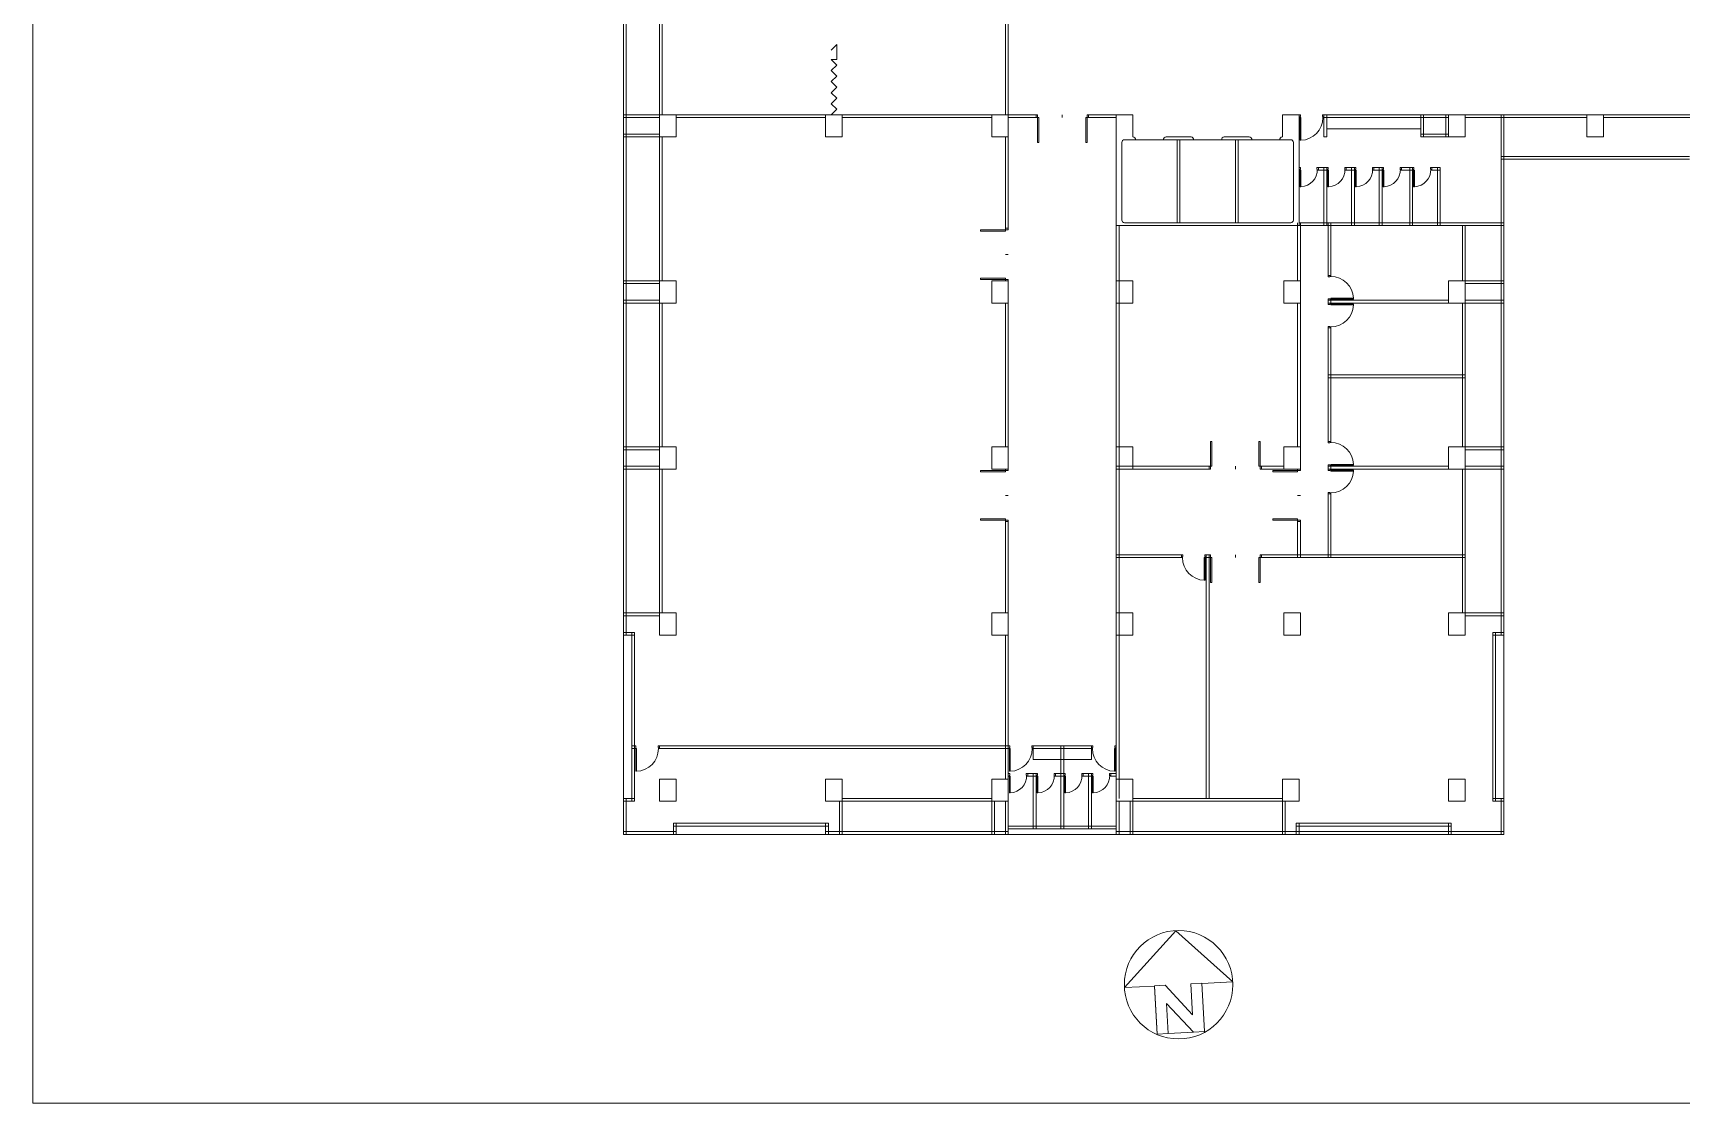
# Model space of a CAD drawing. Header units: metres. Extents: x 452 to 570, y 372 to 454.
# Drawn here: x 451.6 to 511.2, y 372.2 to 410.8 of the extents above; entities that cross this region are included whole.
import ezdxf

# ---------------------------------------------------------------- set-up
doc = ezdxf.new("R2010")
doc.units = ezdxf.units.M
doc.header["$MEASUREMENT"] = 0
doc.layers.add('BODR', color=13, linetype='Continuous')
doc.layers.add('DOOR', color=7, linetype='Continuous')

msp = doc.modelspace()

# ---------------------------------------------------------------- linework, layer by layer
at = {"color": 8, "linetype": 'ByBlock', "lineweight": 5}
for p, q in [((472.951, 430.06), (472.951, 389.86)), ((473.051, 430.06), (473.051, 389.86)), ((474.251, 412.06), (474.251, 407.86)), ((474.351, 412.06), (474.351, 407.86)), ((486.751, 412.06), (486.751, 407.86)), ((486.851, 412.06), (486.851, 407.86)), ((480.451, 410.198), (480.651, 410.398)), ((480.651, 409.86), (480.651, 410.398)), ((480.451, 409.86), (480.651, 409.86)), ((480.651, 409.66), (480.451, 409.86)), ((480.451, 409.46), (480.651, 409.66)), ((480.651, 409.26), (480.451, 409.46)), ((480.451, 409.06), (480.651, 409.26)), ((480.651, 408.86), (480.451, 409.06)), ((480.451, 408.66), (480.651, 408.86)), ((480.651, 408.46), (480.451, 408.66)), ((480.451, 408.26), (480.651, 408.46)), ((472.951, 407.06), (472.951, 407.86)), ((474.351, 407.86), (472.951, 407.86)), ((473.051, 407.06), (473.051, 407.86)), ((474.251, 407.86), (474.251, 395.86)), ((474.251, 407.06), (474.251, 407.86)), ((474.251, 407.86), (474.851, 407.86)), ((474.351, 407.86), (487.851, 407.86)), ((474.851, 407.86), (474.851, 407.06)), ((480.251, 407.06), (480.251, 407.86)), ((480.251, 407.86), (480.851, 407.86)), ((480.651, 408.06), (480.451, 408.26)), ((480.651, 408.06), (480.451, 407.86)), ((480.451, 407.86), (480.651, 407.86)), ((480.851, 407.86), (480.851, 407.06)), ((486.251, 407.06), (486.251, 407.86)), ((486.251, 407.86), (486.851, 407.86)), ((486.851, 407.86), (486.851, 403.71)), ((486.851, 407.86), (486.851, 407.06)), ((488.801, 407.76), (488.801, 407.86)), ((488.801, 407.86), (488.801, 407.76)), ((489.751, 407.86), (491.351, 407.86)), ((490.751, 407.06), (490.751, 407.86)), ((490.751, 407.86), (491.351, 407.86)), ((490.751, 407.86), (490.751, 403.86)), ((491.351, 407.86), (491.351, 407.06)), ((496.751, 407.06), (496.751, 407.86)), ((496.751, 407.86), (497.351, 407.86)), ((496.751, 407.86), (497.401, 407.86)), ((497.351, 407.86), (497.351, 407.06)), ((497.351, 407.86), (497.351, 403.86)), ((498.251, 407.86), (503.351, 407.86)), ((498.351, 407.06), (498.351, 407.86)), ((501.751, 407.06), (501.751, 407.86)), ((501.851, 407.06), (501.851, 407.86)), ((502.651, 407.86), (502.651, 407.06)), ((502.751, 407.86), (502.751, 407.06)), ((502.751, 407.06), (502.751, 407.86)), ((502.751, 407.86), (503.351, 407.86)), ((507.751, 407.86), (503.351, 407.86)), ((503.351, 407.86), (503.351, 407.06)), ((504.651, 403.86), (504.651, 407.86)), ((504.751, 403.86), (504.751, 407.86)), ((507.751, 407.06), (507.751, 407.86)), ((507.751, 407.86), (508.351, 407.86)), ((512.751, 407.86), (508.351, 407.86)), ((508.351, 407.86), (508.351, 407.06)), ((474.251, 407.76), (472.951, 407.76)), ((474.851, 407.76), (480.251, 407.76)), ((480.851, 407.76), (486.251, 407.76)), ((486.851, 407.76), (487.851, 407.76)), ((487.901, 407.76), (487.901, 406.86)), ((487.951, 407.76), (487.901, 407.76)), ((487.951, 406.86), (487.951, 407.76)), ((489.651, 406.86), (489.651, 407.76)), ((489.651, 407.76), (489.701, 407.76)), ((489.701, 407.76), (489.701, 406.86)), ((489.751, 407.76), (490.751, 407.76)), ((497.351, 407.76), (497.391, 407.76)), ((498.211, 407.76), (502.751, 407.76)), ((498.251, 407.76), (498.251, 407.06)), ((498.351, 407.36), (501.751, 407.36)), ((507.751, 407.76), (503.351, 407.76)), ((512.751, 407.76), (508.351, 407.76)), ((474.251, 407.16), (472.951, 407.16)), ((474.351, 407.06), (472.951, 407.06)), ((474.851, 407.06), (474.251, 407.06)), ((474.351, 407.06), (474.351, 401.86)), ((480.851, 407.06), (480.251, 407.06)), ((486.851, 407.06), (486.251, 407.06)), ((486.751, 407.06), (486.751, 403.71)), ((487.901, 406.86), (487.951, 406.86)), ((489.701, 406.86), (489.651, 406.86)), ((490.951, 406.86), (490.951, 404.06)), ((491.051, 406.96), (491.451, 406.96)), ((491.451, 406.96), (491.451, 406.96)), ((491.451, 406.96), (496.651, 406.96)), ((492.451, 406.96), (493.551, 406.96)), ((492.451, 406.96), (492.451, 406.96)), ((492.551, 407.06), (493.451, 407.06)), ((492.951, 406.96), (492.951, 403.96)), ((493.051, 406.96), (493.051, 403.96)), ((493.551, 406.96), (493.551, 406.96)), ((494.551, 406.96), (495.651, 406.96)), ((494.551, 406.96), (494.551, 406.96)), ((494.651, 407.06), (495.551, 407.06)), ((495.051, 406.96), (495.051, 403.96)), ((495.151, 406.96), (495.151, 403.96)), ((495.651, 406.96), (495.651, 406.96)), ((496.651, 406.96), (497.051, 406.96)), ((496.651, 406.96), (496.651, 406.96)), ((497.151, 406.86), (497.151, 404.06)), ((498.251, 407.06), (498.351, 407.06)), ((502.751, 407.16), (501.751, 407.16)), ((502.751, 407.06), (501.751, 407.06)), ((503.351, 407.06), (502.751, 407.06)), ((508.351, 407.06), (507.751, 407.06)), ((511.451, 406.36), (504.651, 406.36)), ((511.451, 406.26), (504.651, 406.26)), ((497.351, 405.96), (497.351, 403.86)), ((498.001, 405.96), (498.401, 405.96)), ((498.011, 405.86), (498.391, 405.86)), ((498.251, 405.96), (498.401, 405.96)), ((498.251, 403.86), (498.251, 405.96)), ((498.251, 405.86), (498.391, 405.86)), ((498.351, 403.86), (498.351, 405.96)), ((499.001, 405.96), (499.401, 405.96)), ((499.011, 405.86), (499.391, 405.86)), ((499.251, 405.96), (499.401, 405.96)), ((499.251, 403.86), (499.251, 405.96)), ((499.251, 405.86), (499.391, 405.86)), ((499.351, 403.86), (499.351, 405.96)), ((500.001, 405.96), (500.401, 405.96)), ((500.011, 405.86), (500.391, 405.86)), ((500.251, 405.96), (500.251, 403.86)), ((500.351, 405.96), (500.351, 403.86)), ((501.001, 405.96), (501.501, 405.96)), ((501.011, 405.86), (501.491, 405.86)), ((501.351, 405.96), (501.351, 403.86)), ((501.451, 405.96), (501.451, 403.86)), ((502.101, 405.96), (502.451, 405.96)), ((502.111, 405.86), (502.451, 405.86)), ((502.351, 405.96), (502.351, 403.86)), ((502.451, 405.96), (502.451, 403.86)), ((486.751, 403.71), (485.851, 403.71)), ((485.851, 403.71), (485.851, 403.66)), ((485.851, 403.66), (486.751, 403.66)), ((486.751, 403.66), (486.751, 403.71)), ((490.751, 403.86), (503.351, 403.86)), ((490.751, 403.86), (490.751, 383.16)), ((490.851, 403.86), (490.851, 383.16)), ((491.051, 403.96), (497.051, 403.96)), ((497.301, 401.86), (497.301, 403.96)), ((497.351, 403.96), (503.351, 403.96)), ((497.401, 395.06), (497.401, 403.96)), ((498.401, 402.01), (498.401, 403.96)), ((498.501, 402.02), (498.501, 403.96)), ((503.251, 401.86), (503.251, 403.86)), ((503.351, 403.96), (504.751, 403.96)), ((503.351, 389.86), (503.351, 403.86)), ((503.351, 403.86), (504.751, 403.86)), ((504.651, 389.86), (504.651, 403.86)), ((504.751, 389.86), (504.751, 403.86)), ((486.851, 402.81), (486.751, 402.81)), ((472.951, 401.06), (472.951, 401.86)), ((474.351, 401.86), (472.951, 401.86)), ((473.051, 401.06), (473.051, 401.86)), ((474.251, 401.06), (474.251, 401.86)), ((474.251, 401.86), (474.851, 401.86)), ((474.851, 401.86), (474.851, 401.06)), ((485.851, 401.91), (485.851, 401.96)), ((485.851, 401.96), (486.751, 401.96)), ((486.751, 401.91), (485.851, 401.91)), ((486.251, 401.06), (486.251, 401.86)), ((486.251, 401.86), (486.851, 401.86)), ((486.751, 401.96), (486.751, 401.91)), ((486.751, 401.91), (486.751, 401.86)), ((486.851, 401.91), (486.851, 395.01)), ((486.851, 401.86), (486.851, 401.06)), ((490.751, 401.06), (490.751, 401.86)), ((490.751, 401.86), (491.351, 401.86)), ((491.351, 401.86), (491.351, 401.06)), ((496.801, 401.06), (496.801, 401.86)), ((496.801, 401.86), (497.401, 401.86)), ((497.401, 401.86), (497.401, 401.06)), ((502.751, 401.06), (502.751, 401.86)), ((502.751, 401.86), (503.351, 401.86)), ((503.351, 401.86), (504.751, 401.86)), ((503.351, 401.86), (503.351, 401.06)), ((504.651, 401.06), (504.651, 401.86)), ((504.751, 401.06), (504.751, 401.86)), ((474.251, 401.76), (472.951, 401.76)), ((504.751, 401.76), (503.351, 401.76)), ((474.251, 401.16), (472.951, 401.16)), ((474.351, 401.06), (472.951, 401.06)), ((474.851, 401.06), (474.251, 401.06)), ((474.351, 401.06), (474.351, 395.86)), ((486.851, 401.06), (486.251, 401.06)), ((486.751, 401.06), (486.751, 395.86)), ((491.351, 401.06), (490.751, 401.06)), ((497.401, 401.06), (496.801, 401.06)), ((497.301, 395.86), (497.301, 401.06)), ((498.401, 401.01), (498.401, 401.21)), ((502.751, 401.16), (498.401, 401.16)), ((503.251, 401.06), (498.401, 401.06)), ((498.501, 401.02), (498.501, 401.2)), ((503.351, 401.06), (502.751, 401.06)), ((503.251, 395.86), (503.251, 401.06)), ((503.351, 401.16), (504.751, 401.16)), ((503.351, 401.06), (504.751, 401.06)), ((498.401, 396.01), (498.401, 400.21)), ((498.501, 396.02), (498.501, 400.2)), ((503.351, 398.46), (498.401, 398.46)), ((503.351, 398.36), (498.401, 398.36)), ((494.151, 395.16), (494.151, 396.06)), ((494.151, 396.06), (494.201, 396.06)), ((494.201, 396.06), (494.201, 395.16)), ((495.951, 396.06), (495.901, 396.06)), ((495.901, 396.06), (495.901, 395.16)), ((495.951, 395.16), (495.951, 396.06)), ((472.951, 395.06), (472.951, 395.86)), ((474.351, 395.86), (472.951, 395.86)), ((474.251, 395.76), (472.951, 395.76)), ((473.051, 395.06), (473.051, 395.86)), ((474.251, 395.06), (474.251, 395.86)), ((474.251, 395.86), (474.851, 395.86)), ((474.851, 395.86), (474.851, 395.06)), ((486.251, 395.06), (486.251, 395.86)), ((486.251, 395.86), (486.851, 395.86)), ((486.851, 395.86), (486.851, 395.06)), ((490.751, 395.06), (490.751, 395.86)), ((490.751, 395.86), (491.351, 395.86)), ((491.351, 395.86), (491.351, 395.06)), ((496.801, 395.06), (496.801, 395.86)), ((496.801, 395.86), (497.401, 395.86)), ((497.401, 395.86), (497.401, 395.06)), ((502.751, 395.06), (502.751, 395.86)), ((502.751, 395.86), (503.351, 395.86)), ((503.351, 395.86), (504.751, 395.86)), ((503.351, 395.86), (503.351, 395.06)), ((504.751, 395.76), (503.351, 395.76)), ((504.651, 395.06), (504.651, 395.86)), ((504.751, 395.06), (504.751, 395.86)), ((474.251, 395.16), (472.951, 395.16)), ((474.351, 395.06), (472.951, 395.06)), ((474.251, 395.06), (474.251, 389.06)), ((474.851, 395.06), (474.251, 395.06)), ((474.351, 395.06), (474.351, 389.86)), ((486.751, 395.01), (485.851, 395.01)), ((485.851, 395.01), (485.851, 394.96)), ((485.851, 394.96), (486.751, 394.96)), ((486.851, 395.06), (486.251, 395.06)), ((486.751, 395.06), (486.751, 395.01)), ((486.751, 394.96), (486.751, 395.01)), ((490.751, 395.16), (494.101, 395.16)), ((490.751, 395.06), (494.101, 395.06)), ((491.351, 395.06), (490.751, 395.06)), ((494.201, 395.16), (494.151, 395.16)), ((495.051, 395.06), (495.051, 395.16)), ((495.901, 395.16), (495.951, 395.16)), ((495.951, 395.16), (496.801, 395.16)), ((495.951, 395.06), (497.401, 395.06)), ((497.301, 395.01), (496.401, 395.01)), ((496.401, 395.01), (496.401, 394.96)), ((496.401, 394.96), (497.301, 394.96)), ((497.401, 395.06), (496.801, 395.06)), ((497.301, 395.06), (497.301, 395.01)), ((497.301, 394.96), (497.301, 395.01)), ((497.401, 395.06), (497.401, 395.01)), ((498.401, 395.01), (498.401, 395.21)), ((502.751, 395.16), (498.401, 395.16)), ((502.751, 395.06), (498.401, 395.06)), ((498.501, 395.02), (498.501, 395.2)), ((503.351, 395.06), (502.751, 395.06)), ((503.251, 389.86), (503.251, 395.06)), ((503.351, 395.16), (504.751, 395.16)), ((503.351, 395.06), (504.751, 395.06)), ((498.401, 391.86), (498.401, 394.21)), ((498.501, 391.86), (498.501, 394.2)), ((486.851, 394.11), (486.751, 394.11)), ((497.401, 394.11), (497.301, 394.11)), ((485.851, 393.21), (485.851, 393.26)), ((485.851, 393.26), (486.751, 393.26)), ((486.751, 393.21), (485.851, 393.21)), ((486.751, 393.26), (486.751, 393.21)), ((486.751, 393.21), (486.751, 389.86)), ((486.851, 393.21), (486.851, 383.86)), ((496.401, 393.21), (496.401, 393.26)), ((496.401, 393.26), (497.301, 393.26)), ((497.301, 393.21), (496.401, 393.21)), ((497.301, 393.26), (497.301, 393.21)), ((497.301, 393.21), (497.301, 391.86)), ((497.401, 393.21), (497.401, 391.86)), ((490.751, 391.96), (493.151, 391.96)), ((490.751, 391.86), (493.141, 391.86)), ((493.951, 391.96), (494.151, 391.96)), ((493.961, 391.86), (494.151, 391.86)), ((494.001, 383.16), (494.001, 391.96)), ((494.101, 383.16), (494.101, 391.96)), ((494.151, 391.86), (494.151, 390.96)), ((494.201, 391.86), (494.151, 391.86)), ((494.201, 390.96), (494.201, 391.86)), ((495.051, 391.96), (495.051, 391.86)), ((495.901, 390.96), (495.901, 391.86)), ((495.901, 391.86), (495.951, 391.86)), ((495.951, 391.96), (503.351, 391.96)), ((495.951, 391.86), (503.351, 391.86)), ((495.951, 391.86), (495.951, 390.96)), ((494.151, 390.96), (494.201, 390.96)), ((495.951, 390.96), (495.901, 390.96)), ((490.751, 390.532), (490.751, 388.332)), ((472.951, 389.86), (472.951, 381.86)), ((472.951, 389.86), (474.451, 389.86)), ((472.951, 389.76), (474.251, 389.76)), ((473.051, 389.86), (473.051, 389.06)), ((474.251, 389.06), (474.251, 389.86)), ((474.251, 389.86), (474.851, 389.86)), ((474.851, 389.86), (474.851, 389.06)), ((486.251, 389.06), (486.251, 389.86)), ((486.251, 389.86), (486.851, 389.86)), ((486.851, 389.86), (486.851, 389.06)), ((490.751, 389.06), (490.751, 389.86)), ((490.751, 389.86), (491.351, 389.86)), ((491.351, 389.86), (491.351, 389.06)), ((496.801, 389.06), (496.801, 389.86)), ((496.801, 389.86), (497.401, 389.86)), ((497.401, 389.86), (497.401, 389.06)), ((502.751, 389.06), (502.751, 389.86)), ((502.751, 389.86), (503.351, 389.86)), ((504.751, 389.86), (503.351, 389.86)), ((503.351, 389.86), (503.351, 389.06)), ((504.751, 389.76), (503.351, 389.76)), ((504.651, 389.86), (504.651, 389.06)), ((504.751, 389.86), (504.751, 381.86)), ((473.351, 389.16), (472.951, 389.16)), ((473.351, 389.06), (472.951, 389.06)), ((473.251, 389.16), (473.251, 383.06)), ((473.351, 389.16), (473.351, 383.06)), ((474.851, 389.06), (474.251, 389.06)), ((486.851, 389.06), (486.251, 389.06)), ((486.751, 389.06), (486.751, 383.86)), ((491.351, 389.06), (490.751, 389.06)), ((497.401, 389.06), (496.801, 389.06)), ((503.351, 389.06), (502.751, 389.06)), ((504.351, 389.16), (504.351, 383.06)), ((504.351, 389.16), (504.751, 389.16)), ((504.351, 389.06), (504.751, 389.06)), ((504.451, 389.16), (504.451, 383.06)), ((473.251, 385.06), (473.401, 385.06)), ((473.251, 384.96), (473.391, 384.96)), ((474.201, 385.06), (486.851, 385.06)), ((474.211, 384.96), (486.851, 384.96)), ((489.901, 385.06), (487.701, 385.06)), ((489.891, 384.96), (487.711, 384.96)), ((487.751, 385.06), (487.751, 384.56)), ((488.751, 385.06), (488.751, 382.06)), ((488.851, 385.06), (488.851, 382.06)), ((489.851, 385.06), (489.851, 384.56)), ((487.901, 384.06), (487.501, 384.06)), ((489.851, 384.56), (487.751, 384.56)), ((487.751, 382.06), (487.751, 384.06)), ((487.851, 382.06), (487.851, 384.06)), ((488.901, 384.06), (488.501, 384.06)), ((489.901, 384.06), (489.501, 384.06)), ((489.751, 382.06), (489.751, 384.06)), ((489.851, 382.06), (489.851, 384.06)), ((490.751, 384.06), (490.501, 384.06)), ((474.251, 383.06), (474.251, 383.86)), ((474.251, 383.86), (474.851, 383.86)), ((474.851, 383.86), (474.851, 383.06)), ((480.251, 383.06), (480.251, 383.86)), ((480.251, 383.86), (480.851, 383.86)), ((480.851, 383.86), (480.851, 383.06)), ((486.251, 383.06), (486.251, 383.86)), ((486.251, 383.86), (486.851, 383.86)), ((486.851, 383.86), (486.851, 383.06)), ((487.891, 383.96), (487.511, 383.96)), ((488.891, 383.96), (488.511, 383.96)), ((489.891, 383.96), (489.511, 383.96)), ((490.751, 383.96), (490.511, 383.96)), ((490.751, 383.06), (490.751, 383.86)), ((490.751, 383.86), (491.351, 383.86)), ((491.351, 383.86), (491.351, 383.06)), ((496.751, 383.06), (496.751, 383.86)), ((496.751, 383.86), (497.351, 383.86)), ((496.751, 383.06), (496.751, 383.86)), ((496.751, 383.86), (497.351, 383.86)), ((497.351, 383.86), (497.351, 383.06)), ((497.351, 383.86), (497.351, 383.06)), ((502.751, 383.06), (502.751, 383.86)), ((502.751, 383.86), (503.351, 383.86)), ((503.351, 383.86), (503.351, 383.06)), ((473.351, 383.16), (472.951, 383.16)), ((473.351, 383.06), (472.951, 383.06)), ((473.051, 383.16), (473.051, 381.86)), ((474.851, 383.06), (474.251, 383.06)), ((480.851, 383.06), (480.251, 383.06)), ((480.751, 383.06), (480.751, 381.86)), ((480.851, 383.16), (486.251, 383.16)), ((480.851, 383.06), (480.851, 381.86)), ((480.851, 383.06), (486.251, 383.06)), ((486.251, 383.06), (486.251, 381.86)), ((486.851, 383.06), (486.251, 383.06)), ((486.351, 383.06), (486.351, 381.86)), ((486.751, 383.06), (486.751, 381.86)), ((486.851, 383.06), (486.851, 381.86)), ((490.751, 383.06), (490.751, 381.86)), ((491.351, 383.06), (490.751, 383.06)), ((490.851, 383.06), (490.851, 381.86)), ((491.251, 383.06), (491.251, 381.86)), ((491.351, 383.16), (496.751, 383.16)), ((491.351, 383.06), (497.351, 383.06)), ((491.351, 383.06), (491.351, 381.86)), ((491.351, 383.06), (497.351, 383.06)), ((496.751, 383.06), (496.751, 381.86)), ((497.351, 383.06), (496.751, 383.06)), ((497.351, 383.06), (496.751, 383.06)), ((496.851, 383.06), (496.851, 381.86)), ((503.351, 383.06), (502.751, 383.06)), ((504.351, 383.16), (504.751, 383.16)), ((504.351, 383.06), (504.751, 383.06)), ((504.651, 383.16), (504.651, 381.86)), ((480.351, 382.26), (474.751, 382.26)), ((474.751, 382.26), (474.751, 381.86)), ((474.851, 382.26), (474.851, 381.86)), ((480.251, 382.26), (480.251, 381.86)), ((480.351, 382.26), (480.351, 381.86)), ((497.251, 382.26), (502.851, 382.26)), ((497.251, 382.26), (497.251, 381.86)), ((497.351, 382.26), (497.351, 381.86)), ((502.751, 382.26), (502.751, 381.86)), ((502.851, 382.26), (502.851, 381.86)), ((474.851, 381.96), (472.951, 381.96)), ((480.851, 381.86), (472.951, 381.86)), ((480.351, 382.16), (474.751, 382.16)), ((480.851, 381.96), (480.251, 381.96)), ((480.851, 381.96), (486.851, 381.96)), ((480.851, 381.86), (504.751, 381.86)), ((486.851, 381.96), (486.251, 381.96)), ((486.851, 381.86), (486.251, 381.86)), ((486.851, 382.16), (490.751, 382.16)), ((490.751, 382.16), (486.851, 382.16)), ((486.851, 382.06), (490.751, 382.06)), ((490.751, 382.06), (486.851, 382.06)), ((486.851, 381.86), (490.751, 381.86)), ((491.351, 381.96), (490.751, 381.96)), ((490.751, 381.96), (504.751, 381.96)), ((491.351, 381.86), (490.751, 381.86)), ((496.751, 381.96), (497.351, 381.96)), ((496.751, 381.86), (504.751, 381.86)), ((497.251, 382.16), (502.851, 382.16)), ((502.751, 381.96), (504.751, 381.96)), ((492.901, 378.38), (491.045, 376.323)), ((494.957, 376.534), (492.901, 378.38)), ((492.132, 376.381), (491.045, 376.323)), ((492.515, 376.406), (492.131, 376.386)), ((492.131, 376.386), (492.226, 374.643)), ((492.226, 374.643), (492.132, 376.369)), ((493.508, 375.338), (492.515, 376.406)), ((493.448, 376.457), (493.842, 376.478)), ((493.508, 375.338), (493.448, 376.457)), ((493.842, 376.474), (494.957, 376.534)), ((493.936, 374.736), (493.842, 376.478)), ((492.563, 375.747), (492.621, 374.665)), ((492.563, 375.747), (493.541, 374.715)), ((492.621, 374.665), (492.226, 374.643)), ((492.621, 374.665), (493.541, 374.715)), ((493.541, 374.715), (493.936, 374.736))]:
    msp.add_line(p, q, dxfattribs=at)
for points in [[(487.851, 407.76), (487.901, 407.76), (487.901, 407.86), (487.851, 407.86)], [(489.751, 407.76), (489.701, 407.76), (489.701, 407.86), (489.751, 407.86)], [(497.391, 405.26), (497.421, 405.26), (497.421, 405.86), (497.391, 405.86)], [(498.391, 405.26), (498.421, 405.26), (498.421, 405.86), (498.391, 405.86)], [(499.391, 405.26), (499.421, 405.26), (499.421, 405.86), (499.391, 405.86)], [(500.391, 405.26), (500.421, 405.26), (500.421, 405.86), (500.391, 405.86)], [(501.491, 405.26), (501.521, 405.26), (501.521, 405.86), (501.491, 405.86)], [(486.751, 403.76), (486.751, 403.71), (486.851, 403.71), (486.851, 403.76)], [(486.751, 401.86), (486.751, 401.91), (486.851, 401.91), (486.851, 401.86)], [(486.751, 395.06), (486.751, 395.01), (486.851, 395.01), (486.851, 395.06)], [(494.101, 395.16), (494.151, 395.16), (494.151, 395.06), (494.101, 395.06)], [(496.001, 395.16), (495.951, 395.16), (495.951, 395.06), (496.001, 395.06)], [(497.301, 395.06), (497.301, 395.01), (497.401, 395.01), (497.401, 395.06)], [(486.751, 393.16), (486.751, 393.21), (486.851, 393.21), (486.851, 393.16)], [(497.301, 393.16), (497.301, 393.21), (497.401, 393.21), (497.401, 393.16)], [(494.101, 391.86), (494.151, 391.86), (494.151, 391.96), (494.101, 391.96)], [(496.001, 391.86), (495.951, 391.86), (495.951, 391.96), (496.001, 391.96)], [(486.891, 383.36), (486.921, 383.36), (486.921, 383.96), (486.891, 383.96)], [(487.891, 383.36), (487.921, 383.36), (487.921, 383.96), (487.891, 383.96)], [(488.891, 383.36), (488.921, 383.36), (488.921, 383.96), (488.891, 383.96)], [(489.891, 383.36), (489.921, 383.36), (489.921, 383.96), (489.891, 383.96)]]:
    msp.add_lwpolyline(points, close=True, dxfattribs=at)
msp.add_circle((493.001, 376.428), 1.959, dxfattribs=at)
for centre, radius, start, end in [((491.051, 406.86), 0.1, 90, 180), ((491.351, 406.96), 0.1, 0, 90), ((492.551, 406.96), 0.1, 90, 180), ((493.451, 406.96), 0.1, 0, 90), ((494.651, 406.96), 0.1, 90, 180), ((495.551, 406.96), 0.1, 0, 90), ((496.751, 406.96), 0.1, 90, 180), ((497.051, 406.86), 0.1, 0, 90), ((497.391, 405.88), 0.621, 272.80928, 1.84635), ((498.391, 405.88), 0.621, 272.80928, 1.84635), ((499.391, 405.88), 0.621, 272.80928, 1.84635), ((500.391, 405.88), 0.621, 272.80928, 1.84635), ((501.491, 405.88), 0.621, 272.80928, 1.84635), ((491.051, 404.06), 0.1, 180, 270), ((497.051, 404.06), 0.1, 270, 0), ((486.891, 383.98), 0.621, 272.80928, 1.84635), ((487.891, 383.98), 0.621, 272.80928, 1.84635), ((488.891, 383.98), 0.621, 272.80928, 1.84635), ((489.891, 383.98), 0.621, 272.80928, 1.84635)]:
    msp.add_arc(centre, radius, start, end, dxfattribs=at)
at = {"layer": 'BODR', "color": 8, "linetype": 'ByBlock', "lineweight": 5}
msp.add_lwpolyline([(451.617, 372.152), (570.417, 372.152), (570.417, 454.052), (451.617, 454.052)], close=True, dxfattribs=at)
at = {"layer": 'DOOR', "color": 8, "linetype": 'ByBlock', "lineweight": 5}
for points in [[(497.391, 407.76), (497.351, 407.76), (497.351, 407.86), (497.401, 407.86), (497.401, 407.8), (497.391, 407.8)], [(498.201, 407.81), (498.201, 407.8), (498.211, 407.8), (498.211, 407.76), (498.251, 407.76), (498.251, 407.86), (498.201, 407.86), (498.201, 407.8)], [(497.391, 406.94), (497.421, 406.94), (497.421, 407.76), (497.391, 407.76)], [(497.391, 405.86), (497.351, 405.86), (497.351, 405.96), (497.401, 405.96), (497.401, 405.9), (497.391, 405.9)], [(498.001, 405.91), (498.001, 405.9), (498.011, 405.9), (498.011, 405.86), (498.051, 405.86), (498.051, 405.96), (498.001, 405.96), (498.001, 405.9)], [(498.391, 405.86), (498.351, 405.86), (498.351, 405.96), (498.401, 405.96), (498.401, 405.9), (498.391, 405.9)], [(499.001, 405.91), (499.001, 405.9), (499.011, 405.9), (499.011, 405.86), (499.051, 405.86), (499.051, 405.96), (499.001, 405.96), (499.001, 405.9)], [(499.391, 405.86), (499.351, 405.86), (499.351, 405.96), (499.401, 405.96), (499.401, 405.9), (499.391, 405.9)], [(500.001, 405.91), (500.001, 405.9), (500.011, 405.9), (500.011, 405.86), (500.051, 405.86), (500.051, 405.96), (500.001, 405.96), (500.001, 405.9)], [(500.391, 405.86), (500.351, 405.86), (500.351, 405.96), (500.401, 405.96), (500.401, 405.9), (500.391, 405.9)], [(501.001, 405.91), (501.001, 405.9), (501.011, 405.9), (501.011, 405.86), (501.051, 405.86), (501.051, 405.96), (501.001, 405.96), (501.001, 405.9)], [(501.491, 405.86), (501.451, 405.86), (501.451, 405.96), (501.501, 405.96), (501.501, 405.9), (501.491, 405.9)], [(502.101, 405.91), (502.101, 405.9), (502.111, 405.9), (502.111, 405.86), (502.151, 405.86), (502.151, 405.96), (502.101, 405.96), (502.101, 405.9)], [(498.451, 402.01), (498.461, 402.01), (498.461, 402.02), (498.501, 402.02), (498.501, 402.06), (498.401, 402.06), (498.401, 402.01), (498.461, 402.01)], [(498.501, 401.2), (498.501, 401.16), (498.401, 401.16), (498.401, 401.21), (498.461, 401.21), (498.461, 401.2)], [(498.501, 401.02), (498.501, 401.06), (498.401, 401.06), (498.401, 401.01), (498.461, 401.01), (498.461, 401.02)], [(499.321, 401.2), (499.321, 401.23), (498.501, 401.23), (498.501, 401.2)], [(499.321, 401.02), (499.321, 400.99), (498.501, 400.99), (498.501, 401.02)], [(498.451, 400.21), (498.461, 400.21), (498.461, 400.2), (498.501, 400.2), (498.501, 400.16), (498.401, 400.16), (498.401, 400.21), (498.461, 400.21)], [(498.451, 396.01), (498.461, 396.01), (498.461, 396.02), (498.501, 396.02), (498.501, 396.06), (498.401, 396.06), (498.401, 396.01), (498.461, 396.01)], [(498.501, 395.2), (498.501, 395.16), (498.401, 395.16), (498.401, 395.21), (498.461, 395.21), (498.461, 395.2)], [(498.501, 395.02), (498.501, 395.06), (498.401, 395.06), (498.401, 395.01), (498.461, 395.01), (498.461, 395.02)], [(499.321, 395.2), (499.321, 395.23), (498.501, 395.23), (498.501, 395.2)], [(499.321, 395.02), (499.321, 394.99), (498.501, 394.99), (498.501, 395.02)], [(498.451, 394.21), (498.461, 394.21), (498.461, 394.2), (498.501, 394.2), (498.501, 394.16), (498.401, 394.16), (498.401, 394.21), (498.461, 394.21)], [(493.151, 391.91), (493.151, 391.9), (493.141, 391.9), (493.141, 391.86), (493.101, 391.86), (493.101, 391.96), (493.151, 391.96), (493.151, 391.9)], [(493.961, 391.04), (493.931, 391.04), (493.931, 391.86), (493.961, 391.86)], [(493.961, 391.86), (494.001, 391.86), (494.001, 391.96), (493.951, 391.96), (493.951, 391.9), (493.961, 391.9)], [(473.391, 384.96), (473.351, 384.96), (473.351, 385.06), (473.401, 385.06), (473.401, 385), (473.391, 385)], [(473.391, 384.14), (473.421, 384.14), (473.421, 384.96), (473.391, 384.96)], [(474.201, 385.01), (474.201, 385), (474.211, 385), (474.211, 384.96), (474.251, 384.96), (474.251, 385.06), (474.201, 385.06), (474.201, 385)], [(486.891, 384.96), (486.851, 384.96), (486.851, 385.06), (486.901, 385.06), (486.901, 385), (486.891, 385)], [(486.891, 384.14), (486.921, 384.14), (486.921, 384.96), (486.891, 384.96)], [(487.701, 385.01), (487.701, 385), (487.711, 385), (487.711, 384.96), (487.751, 384.96), (487.751, 385.06), (487.701, 385.06), (487.701, 385)], [(489.901, 385.01), (489.901, 385), (489.891, 385), (489.891, 384.96), (489.851, 384.96), (489.851, 385.06), (489.901, 385.06), (489.901, 385)], [(490.711, 384.14), (490.681, 384.14), (490.681, 384.96), (490.711, 384.96)], [(490.711, 384.96), (490.751, 384.96), (490.751, 385.06), (490.701, 385.06), (490.701, 385), (490.711, 385)], [(486.891, 383.96), (486.851, 383.96), (486.851, 384.06), (486.901, 384.06), (486.901, 384), (486.891, 384)], [(487.501, 384.01), (487.501, 384), (487.511, 384), (487.511, 383.96), (487.551, 383.96), (487.551, 384.06), (487.501, 384.06), (487.501, 384)], [(487.891, 383.96), (487.851, 383.96), (487.851, 384.06), (487.901, 384.06), (487.901, 384), (487.891, 384)], [(488.501, 384.01), (488.501, 384), (488.511, 384), (488.511, 383.96), (488.551, 383.96), (488.551, 384.06), (488.501, 384.06), (488.501, 384)], [(488.891, 383.96), (488.851, 383.96), (488.851, 384.06), (488.901, 384.06), (488.901, 384), (488.891, 384)], [(489.501, 384.01), (489.501, 384), (489.511, 384), (489.511, 383.96), (489.551, 383.96), (489.551, 384.06), (489.501, 384.06), (489.501, 384)], [(489.891, 383.96), (489.851, 383.96), (489.851, 384.06), (489.901, 384.06), (489.901, 384), (489.891, 384)], [(490.501, 384.01), (490.501, 384), (490.511, 384), (490.511, 383.96), (490.551, 383.96), (490.551, 384.06), (490.501, 384.06), (490.501, 384)]]:
    msp.add_lwpolyline(points, close=True, dxfattribs=at)
for centre, start, end in [((497.391, 407.76), 272.09665, 0), ((498.501, 401.2), 2.09665, 90), ((498.501, 401.02), 270, 357.90335), ((498.501, 395.2), 2.09665, 90), ((498.501, 395.02), 270, 357.90335), ((493.961, 391.86), 180, 267.90335), ((473.391, 384.96), 272.09665, 0), ((486.891, 384.96), 272.09665, 0), ((490.711, 384.96), 180, 267.90335)]:
    msp.add_arc(centre, 0.82, start, end, dxfattribs=at)

doc.saveas('drawing.dxf')
